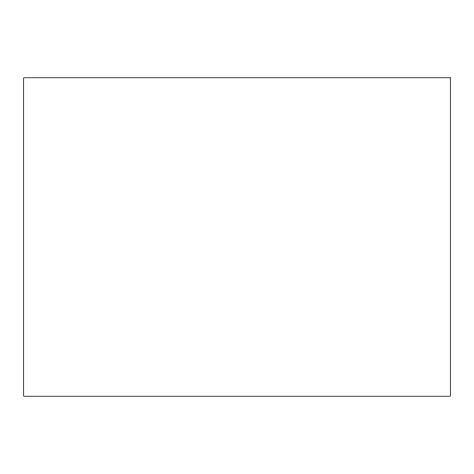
<?xml version="1.0" encoding="UTF-8"?>
<svg xmlns="http://www.w3.org/2000/svg" width="474" height="474" viewBox="0 0 474 474"><rect width="100%" height="100%" fill="white"/><g stroke="black" fill="none" stroke-linecap="round" stroke-linejoin="round"><path stroke-width="0.71" d="M450.3 77.795L23.7 77.795L23.7 396.205L450.3 396.205L450.3 77.795"/></g></svg>
